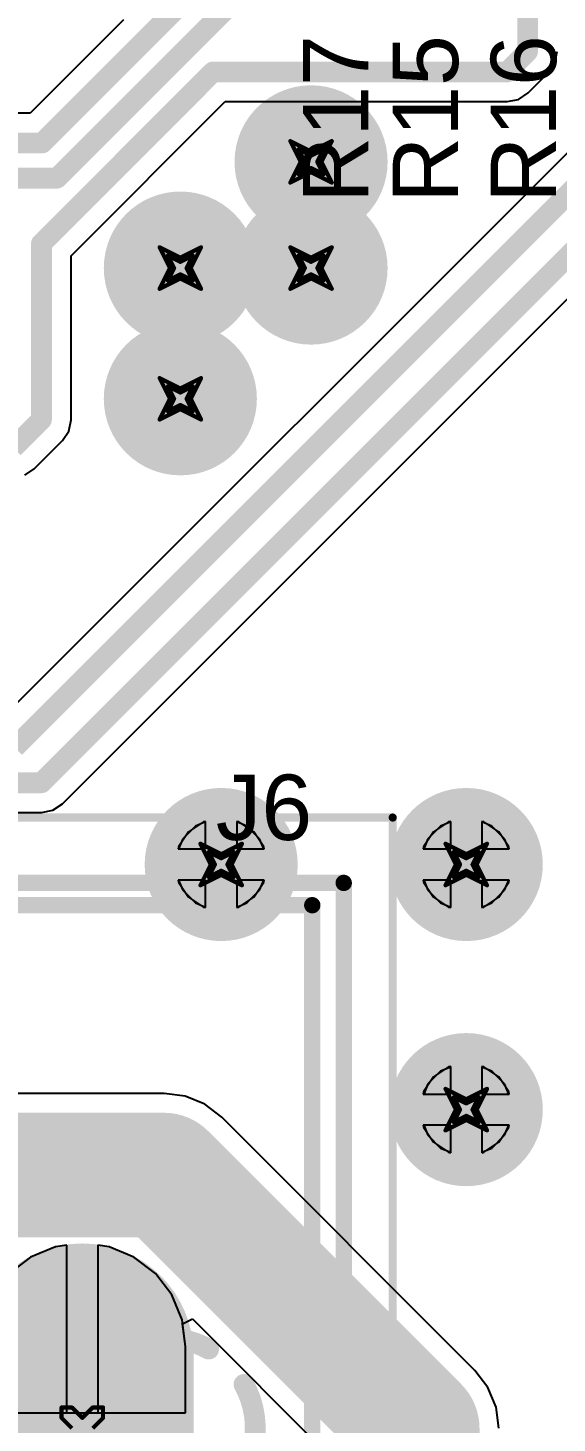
# Model space of a CAD drawing. Header units: millimetres. Extents: x -0.2 to 11.1, y -5.4 to 4.7.
# Drawn here: x 1.659 to 1.914, y 0.428 to 1.1 of the extents above; entities that cross this region are included whole.
import ezdxf

# ---------------------------------------------------------------- set-up
doc = ezdxf.new("R2010")
doc.units = ezdxf.units.MM
doc.header["$MEASUREMENT"] = 0
for name, color, linetype in [('BottomLayer', 5, 'Continuous'), ('BottomSolder', 6, 'Continuous'), ('DrillDrawing', 1, 'Continuous'), ('InternalPlane1', 76, 'Continuous'), ('InternalPlane2', 16, 'Continuous'), ('Mechanical1', 6, 'Continuous'), ('Mechanical3', 76, 'Continuous'), ('Mechanical5', 56, 'Continuous'), ('MultiLayer', 9, 'Continuous'), ('PadHoleLayer', 156, 'Continuous'), ('TopLayer', 1, 'Continuous'), ('TopOverlay', 2, 'Continuous'), ('TopSolder', 216, 'Continuous'), ('ViaHoleLayer', 16, 'Continuous')]:
    doc.layers.add(name, color=color, linetype=linetype)
doc.styles.add('Arial', font='arial.ttf', dxfattribs={"height": 0.2})

# ---------------------------------------------------------------- blocks, each defined once
blk = doc.blocks.new('PJ_037AH_SMT_TR_66')
at = {"layer": 'BottomLayer'}
h = blk.add_hatch(color=5, dxfattribs=at)
edge = h.paths.add_edge_path()
edge.add_arc((0.09154, -0.18898), 0.03937, 270, 450)
edge.add_line((0.09154, -0.14961), (0.0128, -0.14961))
edge.add_arc((0.0128, -0.18898), 0.03937, 90, 270)
edge.add_line((0.0128, -0.22835), (0.09154, -0.22835))
at = {"layer": 'BottomSolder'}
h = blk.add_hatch(color=6, dxfattribs=at)
edge = h.paths.add_edge_path()
edge.add_arc((0.09154, -0.18898), 0.04337, 270, 450)
edge.add_line((0.09154, -0.14561), (0.0128, -0.14561))
edge.add_arc((0.0128, -0.18898), 0.04337, 90, 270)
edge.add_line((0.0128, -0.23235), (0.09154, -0.23235))
at = {"layer": 'InternalPlane2'}
h = blk.add_hatch(color=16, dxfattribs=at)
edge = h.paths.add_edge_path()
edge.add_arc((0.0876, -0.18898), 0.05362, 270, 450)
edge.add_line((0.0876, -0.13535), (0.01673, -0.13535))
edge.add_arc((0.01673, -0.18898), 0.05362, 90, 270)
edge.add_line((0.01673, -0.2426), (0.0876, -0.2426))
at = {"layer": 'MultiLayer'}
h = blk.add_hatch(color=9, dxfattribs=at)
edge = h.paths.add_edge_path()
edge.add_arc((0.09154, -0.18898), 0.03937, 270, 450)
edge.add_line((0.09154, -0.14961), (0.0128, -0.14961))
edge.add_arc((0.0128, -0.18898), 0.03937, 90, 270)
edge.add_line((0.0128, -0.22835), (0.09154, -0.22835))
at = {"layer": 'PadHoleLayer'}
h = blk.add_hatch(color=156, dxfattribs=at)
edge = h.paths.add_edge_path()
edge.add_arc((0.0876, -0.18898), 0.02362, 270, 450)
edge.add_line((0.0876, -0.16535), (0.01673, -0.16535))
edge.add_arc((0.01673, -0.18898), 0.02362, 90, 270)
edge.add_line((0.01673, -0.2126), (0.0876, -0.2126))
at = {"layer": 'TopLayer'}
h = blk.add_hatch(color=1, dxfattribs=at)
edge = h.paths.add_edge_path()
edge.add_arc((0.09154, -0.18898), 0.03937, 270, 450)
edge.add_line((0.09154, -0.14961), (0.0128, -0.14961))
edge.add_arc((0.0128, -0.18898), 0.03937, 90, 270)
edge.add_line((0.0128, -0.22835), (0.09154, -0.22835))
at = {"layer": 'TopSolder'}
h = blk.add_hatch(color=216, dxfattribs=at)
edge = h.paths.add_edge_path()
edge.add_arc((0.09154, -0.18898), 0.04337, 270, 450)
edge.add_line((0.09154, -0.14561), (0.0128, -0.14561))
edge.add_arc((0.0128, -0.18898), 0.04337, 90, 270)
edge.add_line((0.0128, -0.23235), (0.09154, -0.23235))
at = {"layer": 'InternalPlane1', "const_width": 0.01}
blk.add_lwpolyline([(0.09579, -0.14923), (0.09579, -0.22872)], close=True, dxfattribs=at)
for points in [[(0.09579, -0.22872, -0.127216), (0.09032, -0.24987)], [(0.07331, -0.26687, -0.258618), (0.03102, -0.26687)]]:
    blk.add_lwpolyline(points, format="xyb", dxfattribs=at)
at = {"layer": 'InternalPlane1', "const_width": 0.005}
for points in [[(0.09329, -0.22872, 1), (0.09829, -0.22872, 1)], [(0.08782, -0.24987, 1), (0.09282, -0.24987, 1)], [(0.07081, -0.26687, 1), (0.07581, -0.26687, 1)]]:
    blk.add_lwpolyline(points, format="xyb", close=True, dxfattribs=at)
at = {"layer": 'Mechanical1', "const_width": 0.00787}
for points in [[(0.30421, 0.29862), (0.30421, -0.2998)], [(-0.36902, -0.2998), (0.30421, -0.2998)]]:
    blk.add_lwpolyline(points, dxfattribs=at)
at = {"layer": 'Mechanical1', "const_width": 0.00394}
blk.add_lwpolyline([(0.30224, -0.2998, 1), (0.30618, -0.2998, 1)], format="xyb", close=True, dxfattribs=at)
blk.add_lwpolyline([(0.30224, -0.2998, 1), (0.30618, -0.2998, 1)], format="xyb", close=True, dxfattribs=at)
at = {"layer": 'Mechanical3', "const_width": 0.00394}
for points in [[(0.34646, 0.33858), (0.34646, -0.33858)], [(-0.37008, -0.33858), (0.34646, -0.33858)]]:
    blk.add_lwpolyline(points, dxfattribs=at)
at = {"layer": 'Mechanical3', "const_width": 0.00197}
blk.add_lwpolyline([(0.34547, -0.33858, 1), (0.34744, -0.33858, 1)], format="xyb", close=True, dxfattribs=at)
blk.add_lwpolyline([(0.34547, -0.33858, 1), (0.34744, -0.33858, 1)], format="xyb", close=True, dxfattribs=at)
at = {"layer": 'Mechanical5', "const_width": 0.00394}
for points in [[(0.34646, 0.33858), (0.34646, -0.33858)], [(-0.37008, -0.33858), (0.34646, -0.33858)]]:
    blk.add_lwpolyline(points, dxfattribs=at)
at = {"layer": 'Mechanical5', "const_width": 0.00197}
blk.add_lwpolyline([(0.34547, -0.33858, 1), (0.34744, -0.33858, 1)], format="xyb", close=True, dxfattribs=at)
blk.add_lwpolyline([(0.34547, -0.33858, 1), (0.34744, -0.33858, 1)], format="xyb", close=True, dxfattribs=at)
at = {"layer": 'TopOverlay', "const_width": 0.00787}
for points in [[(0.31496, -0.11024), (0.31496, -0.31496)], [(0.03937, -0.31496), (0.31496, -0.31496)]]:
    blk.add_lwpolyline(points, dxfattribs=at)
at = {"layer": 'TopOverlay', "const_width": 0.00394}
blk.add_lwpolyline([(0.31299, -0.31496, 1), (0.31693, -0.31496, 1)], format="xyb", close=True, dxfattribs=at)
blk.add_lwpolyline([(0.31299, -0.31496, 1), (0.31693, -0.31496, 1)], format="xyb", close=True, dxfattribs=at)

msp = doc.modelspace()

# ---------------------------------------------------------------- hatches: boundary and pattern name
at = {"layer": 'BottomLayer'}
h = msp.add_hatch(color=5, dxfattribs=at)
edge = h.paths.add_edge_path()
edge.add_arc((1.79528, 1.03543), 0.01181, 0, 360)
h = msp.add_hatch(color=5, dxfattribs=at)
edge = h.paths.add_edge_path()
edge.add_arc((1.73228, 0.98425), 0.01181, 0, 360)
h = msp.add_hatch(color=5, dxfattribs=at)
edge = h.paths.add_edge_path()
edge.add_arc((1.79528, 0.98425), 0.01181, 0, 360)
h = msp.add_hatch(color=5, dxfattribs=at)
edge = h.paths.add_edge_path()
edge.add_arc((1.73228, 0.92126), 0.01181, 0, 360)
h = msp.add_hatch(color=5, dxfattribs=at)
edge = h.paths.add_edge_path()
edge.add_arc((1.75197, 0.69685), 0.01181, 0, 360)
h = msp.add_hatch(color=5, dxfattribs=at)
edge = h.paths.add_edge_path()
edge.add_arc((1.87008, 0.69685), 0.01181, 0, 360)
h = msp.add_hatch(color=5, dxfattribs=at)
edge = h.paths.add_edge_path()
edge.add_arc((1.87008, 0.57874), 0.01181, 0, 360)
at = {"layer": 'InternalPlane2'}
h = msp.add_hatch(color=16, dxfattribs=at)
edge = h.paths.add_edge_path()
edge.add_arc((1.79528, 1.03543), 0.03689, 0, 360)
h = msp.add_hatch(color=16, dxfattribs=at)
edge = h.paths.add_edge_path()
edge.add_arc((1.73228, 0.98425), 0.03689, 0, 360)
h = msp.add_hatch(color=16, dxfattribs=at)
edge = h.paths.add_edge_path()
edge.add_arc((1.79528, 0.98425), 0.03689, 0, 360)
h = msp.add_hatch(color=16, dxfattribs=at)
edge = h.paths.add_edge_path()
edge.add_arc((1.73228, 0.92126), 0.03689, 0, 360)
h = msp.add_hatch(color=16, dxfattribs=at)
edge = h.paths.add_edge_path()
edge.add_arc((1.75197, 0.69685), 0.03689, 0, 360)
h = msp.add_hatch(color=16, dxfattribs=at)
edge = h.paths.add_edge_path()
edge.add_arc((1.87008, 0.69685), 0.03689, 0, 360)
h = msp.add_hatch(color=16, dxfattribs=at)
edge = h.paths.add_edge_path()
edge.add_arc((1.87008, 0.57874), 0.03689, 0, 360)
at = {"layer": 'TopLayer'}
h = msp.add_hatch(color=1, dxfattribs=at)
edge = h.paths.add_edge_path()
edge.add_arc((1.79528, 1.03543), 0.01181, 0, 360)
h = msp.add_hatch(color=1, dxfattribs=at)
edge = h.paths.add_edge_path()
edge.add_arc((1.73228, 0.98425), 0.01181, 0, 360)
h = msp.add_hatch(color=1, dxfattribs=at)
edge = h.paths.add_edge_path()
edge.add_arc((1.79528, 0.98425), 0.01181, 0, 360)
h = msp.add_hatch(color=1, dxfattribs=at)
edge = h.paths.add_edge_path()
edge.add_arc((1.73228, 0.92126), 0.01181, 0, 360)
h = msp.add_hatch(color=1, dxfattribs=at)
edge = h.paths.add_edge_path()
edge.add_arc((1.75197, 0.69685), 0.01181, 0, 360)
h = msp.add_hatch(color=1, dxfattribs=at)
edge = h.paths.add_edge_path()
edge.add_arc((1.87008, 0.69685), 0.01181, 0, 360)
h = msp.add_hatch(color=1, dxfattribs=at)
edge = h.paths.add_edge_path()
edge.add_arc((1.87008, 0.57874), 0.01181, 0, 360)
at = {"layer": 'ViaHoleLayer'}
h = msp.add_hatch(color=16, dxfattribs=at)
edge = h.paths.add_edge_path()
edge.add_arc((1.79528, 1.03543), 0.00689, 0, 360)
h = msp.add_hatch(color=16, dxfattribs=at)
edge = h.paths.add_edge_path()
edge.add_arc((1.73228, 0.98425), 0.00689, 0, 360)
h = msp.add_hatch(color=16, dxfattribs=at)
edge = h.paths.add_edge_path()
edge.add_arc((1.79528, 0.98425), 0.00689, 0, 360)
h = msp.add_hatch(color=16, dxfattribs=at)
edge = h.paths.add_edge_path()
edge.add_arc((1.73228, 0.92126), 0.00689, 0, 360)
h = msp.add_hatch(color=16, dxfattribs=at)
edge = h.paths.add_edge_path()
edge.add_arc((1.75197, 0.69685), 0.00689, 0, 360)
h = msp.add_hatch(color=16, dxfattribs=at)
edge = h.paths.add_edge_path()
edge.add_arc((1.87008, 0.69685), 0.00689, 0, 360)
h = msp.add_hatch(color=16, dxfattribs=at)
edge = h.paths.add_edge_path()
edge.add_arc((1.87008, 0.57874), 0.00689, 0, 360)

# ---------------------------------------------------------------- linework, layer by layer
at = {"layer": 'BottomLayer'}
for p, q in [((1.74346, 0.7174), (1.73624, 0.71258)), ((1.74447, 0.7176), (1.74346, 0.7174)), ((1.74447, 0.70435), (1.74447, 0.7176)), ((1.76048, 0.7174), (1.75947, 0.7176)), ((1.75947, 0.7176), (1.75947, 0.70435)), ((1.76769, 0.71258), (1.76048, 0.7174)), ((1.86157, 0.7174), (1.85435, 0.71258)), ((1.86258, 0.7176), (1.86157, 0.7174)), ((1.86258, 0.70435), (1.86258, 0.7176)), ((1.87859, 0.7174), (1.87758, 0.7176)), ((1.87758, 0.7176), (1.87758, 0.70435)), ((1.8858, 0.71258), (1.87859, 0.7174)), ((1.73624, 0.71258), (1.73142, 0.70536)), ((1.77251, 0.70536), (1.76769, 0.71258)), ((1.85435, 0.71258), (1.84953, 0.70536)), ((1.89062, 0.70536), (1.8858, 0.71258)), ((1.73142, 0.70536), (1.73122, 0.70435)), ((1.73122, 0.70435), (1.74447, 0.70435)), ((1.75947, 0.70435), (1.77271, 0.70435)), ((1.77271, 0.70435), (1.77251, 0.70536)), ((1.84953, 0.70536), (1.84933, 0.70435)), ((1.84933, 0.70435), (1.86258, 0.70435)), ((1.87758, 0.70435), (1.89083, 0.70435)), ((1.89083, 0.70435), (1.89062, 0.70536)), ((1.74447, 0.68935), (1.73122, 0.68935)), ((1.73122, 0.68935), (1.73142, 0.68834)), ((1.73142, 0.68834), (1.73624, 0.68113)), ((1.74447, 0.6761), (1.74447, 0.68935)), ((1.77271, 0.68935), (1.75947, 0.68935)), ((1.75947, 0.68935), (1.75947, 0.6761)), ((1.76769, 0.68113), (1.77251, 0.68834)), ((1.77251, 0.68834), (1.77271, 0.68935)), ((1.86258, 0.68935), (1.84933, 0.68935)), ((1.84933, 0.68935), (1.84953, 0.68834)), ((1.84953, 0.68834), (1.85435, 0.68113)), ((1.86258, 0.6761), (1.86258, 0.68935)), ((1.89083, 0.68935), (1.87758, 0.68935)), ((1.87758, 0.68935), (1.87758, 0.6761)), ((1.8858, 0.68113), (1.89062, 0.68834)), ((1.89062, 0.68834), (1.89083, 0.68935)), ((1.73624, 0.68113), (1.74346, 0.6763)), ((1.76048, 0.6763), (1.76769, 0.68113)), ((1.85435, 0.68113), (1.86157, 0.6763)), ((1.87859, 0.6763), (1.8858, 0.68113)), ((1.74346, 0.6763), (1.74447, 0.6761)), ((1.75947, 0.6761), (1.76048, 0.6763)), ((1.86157, 0.6763), (1.86258, 0.6761)), ((1.87758, 0.6761), (1.87859, 0.6763)), ((1.86157, 0.59929), (1.85435, 0.59447)), ((1.86258, 0.59949), (1.86157, 0.59929)), ((1.86258, 0.58624), (1.86258, 0.59949)), ((1.87859, 0.59929), (1.87758, 0.59949)), ((1.87758, 0.59949), (1.87758, 0.58624)), ((1.8858, 0.59447), (1.87859, 0.59929)), ((1.85435, 0.59447), (1.84953, 0.58725)), ((1.89062, 0.58725), (1.8858, 0.59447)), ((1.72441, 0.58658), (1.50933, 0.58658)), ((1.73459, 0.58524), (1.72441, 0.58658)), ((1.74408, 0.58131), (1.73459, 0.58524)), ((1.84953, 0.58725), (1.84933, 0.58624)), ((1.84933, 0.58624), (1.86258, 0.58624)), ((1.87758, 0.58624), (1.89083, 0.58624)), ((1.89083, 0.58624), (1.89062, 0.58725)), ((1.75222, 0.57506), (1.74408, 0.58131)), ((1.87427, 0.45301), (1.75222, 0.57506)), ((1.86258, 0.57124), (1.84933, 0.57124)), ((1.84933, 0.57124), (1.84953, 0.57023)), ((1.84953, 0.57023), (1.85435, 0.56302)), ((1.86258, 0.55799), (1.86258, 0.57124)), ((1.89083, 0.57124), (1.87758, 0.57124)), ((1.87758, 0.57124), (1.87758, 0.55799)), ((1.8858, 0.56302), (1.89062, 0.57023)), ((1.89062, 0.57023), (1.89083, 0.57124)), ((1.85435, 0.56302), (1.86157, 0.55819)), ((1.86157, 0.55819), (1.86258, 0.55799)), ((1.87758, 0.55799), (1.87859, 0.55819)), ((1.87859, 0.55819), (1.8858, 0.56302)), ((1.73339, 0.47556), (1.73812, 0.4779)), ((1.73812, 0.4779), (1.80712, 0.4089)), ((1.73484, 0.46457), (1.73339, 0.47556)), ((1.73484, 0.4327), (1.73484, 0.46457)), ((1.88052, 0.44487), (1.87427, 0.45301)), ((1.88445, 0.43538), (1.88052, 0.44487)), ((1.63524, 0.4327), (1.68504, 0.4327)), ((1.68504, 0.4327), (1.73484, 0.4327)), ((1.88579, 0.4252), (1.88445, 0.43538))]:
    msp.add_line(p, q, dxfattribs=at)
at = {"layer": 'BottomLayer', "const_width": 0.06}
for points in [[(1.45276, 0.54724), (1.72441, 0.54724)], [(1.72441, 0.54724), (1.84646, 0.4252)], [(1.84646, 0.14173), (1.84646, 0.4252)]]:
    msp.add_lwpolyline(points, dxfattribs=at)
at = {"layer": 'BottomLayer', "const_width": 0.03}
for points in [[(1.70941, 0.54724, 1), (1.73941, 0.54724, 1)], [(1.70941, 0.54724, 1), (1.73941, 0.54724, 1)], [(1.83146, 0.4252, 1), (1.86146, 0.4252, 1)], [(1.83146, 0.4252, 1), (1.86146, 0.4252, 1)]]:
    msp.add_lwpolyline(points, format="xyb", close=True, dxfattribs=at)
at = {"layer": 'DrillDrawing', "const_width": 0.002}
for points in [[(1.78528, 1.04543), (1.79528, 1.04043)], [(1.78528, 1.04543), (1.79028, 1.03543)], [(1.78928, 1.04143), (1.79528, 1.03843)], [(1.78928, 1.04143), (1.79228, 1.03543)], [(1.79528, 1.04043), (1.80528, 1.04543)], [(1.79528, 1.03843), (1.80128, 1.04143)], [(1.79828, 1.03543), (1.80128, 1.04143)], [(1.80028, 1.03543), (1.80528, 1.04543)], [(1.78528, 1.02543), (1.79028, 1.03543)], [(1.78928, 1.02943), (1.79228, 1.03543)], [(1.79828, 1.03543), (1.80128, 1.02943)], [(1.80028, 1.03543), (1.80528, 1.02543)], [(1.78528, 1.02543), (1.79528, 1.03043)], [(1.78928, 1.02943), (1.79528, 1.03243)], [(1.79528, 1.03243), (1.80128, 1.02943)], [(1.79528, 1.03043), (1.80528, 1.02543)], [(1.72228, 0.99425), (1.73228, 0.98925)], [(1.72228, 0.99425), (1.72728, 0.98425)], [(1.73228, 0.98925), (1.74228, 0.99425)], [(1.73728, 0.98425), (1.74228, 0.99425)], [(1.78528, 0.99425), (1.79528, 0.98925)], [(1.78528, 0.99425), (1.79028, 0.98425)], [(1.79528, 0.98925), (1.80528, 0.99425)], [(1.80028, 0.98425), (1.80528, 0.99425)], [(1.72628, 0.99025), (1.73228, 0.98725)], [(1.72628, 0.99025), (1.72928, 0.98425)], [(1.73228, 0.98725), (1.73828, 0.99025)], [(1.73528, 0.98425), (1.73828, 0.99025)], [(1.78928, 0.99025), (1.79528, 0.98725)], [(1.78928, 0.99025), (1.79228, 0.98425)], [(1.79528, 0.98725), (1.80128, 0.99025)], [(1.79828, 0.98425), (1.80128, 0.99025)], [(1.72228, 0.97425), (1.72728, 0.98425)], [(1.72628, 0.97825), (1.72928, 0.98425)], [(1.72628, 0.97825), (1.73228, 0.98125)], [(1.73228, 0.98125), (1.73828, 0.97825)], [(1.73528, 0.98425), (1.73828, 0.97825)], [(1.73728, 0.98425), (1.74228, 0.97425)], [(1.78528, 0.97425), (1.79028, 0.98425)], [(1.78928, 0.97825), (1.79228, 0.98425)], [(1.78928, 0.97825), (1.79528, 0.98125)], [(1.79528, 0.98125), (1.80128, 0.97825)], [(1.79828, 0.98425), (1.80128, 0.97825)], [(1.80028, 0.98425), (1.80528, 0.97425)], [(1.72228, 0.97425), (1.73228, 0.97925)], [(1.73228, 0.97925), (1.74228, 0.97425)], [(1.78528, 0.97425), (1.79528, 0.97925)], [(1.79528, 0.97925), (1.80528, 0.97425)], [(1.72228, 0.93126), (1.73228, 0.92626)], [(1.72228, 0.93126), (1.72728, 0.92126)], [(1.72628, 0.92726), (1.73228, 0.92426)], [(1.72628, 0.92726), (1.72928, 0.92126)], [(1.73228, 0.92626), (1.74228, 0.93126)], [(1.73228, 0.92426), (1.73828, 0.92726)], [(1.73528, 0.92126), (1.73828, 0.92726)], [(1.73728, 0.92126), (1.74228, 0.93126)], [(1.72228, 0.91126), (1.72728, 0.92126)], [(1.72628, 0.91526), (1.72928, 0.92126)], [(1.73528, 0.92126), (1.73828, 0.91526)], [(1.73728, 0.92126), (1.74228, 0.91126)], [(1.72228, 0.91126), (1.73228, 0.91626)], [(1.72628, 0.91526), (1.73228, 0.91826)], [(1.73228, 0.91826), (1.73828, 0.91526)], [(1.73228, 0.91626), (1.74228, 0.91126)], [(1.74197, 0.70685), (1.75197, 0.70185)], [(1.74197, 0.70685), (1.74697, 0.69685)], [(1.75197, 0.70185), (1.76197, 0.70685)], [(1.75697, 0.69685), (1.76197, 0.70685)], [(1.86008, 0.70685), (1.87008, 0.70185)], [(1.86008, 0.70685), (1.86508, 0.69685)], [(1.87008, 0.70185), (1.88008, 0.70685)], [(1.87508, 0.69685), (1.88008, 0.70685)], [(1.74597, 0.70285), (1.75197, 0.69985)], [(1.74597, 0.70285), (1.74897, 0.69685)], [(1.75197, 0.69985), (1.75797, 0.70285)], [(1.75497, 0.69685), (1.75797, 0.70285)], [(1.86408, 0.70285), (1.87008, 0.69985)], [(1.86408, 0.70285), (1.86708, 0.69685)], [(1.87008, 0.69985), (1.87608, 0.70285)], [(1.87308, 0.69685), (1.87608, 0.70285)], [(1.74197, 0.68685), (1.74697, 0.69685)], [(1.74197, 0.68685), (1.75197, 0.69185)], [(1.74597, 0.69085), (1.74897, 0.69685)], [(1.74597, 0.69085), (1.75197, 0.69385)], [(1.75197, 0.69385), (1.75797, 0.69085)], [(1.75197, 0.69185), (1.76197, 0.68685)], [(1.75497, 0.69685), (1.75797, 0.69085)], [(1.75697, 0.69685), (1.76197, 0.68685)], [(1.86008, 0.68685), (1.86508, 0.69685)], [(1.86008, 0.68685), (1.87008, 0.69185)], [(1.86408, 0.69085), (1.86708, 0.69685)], [(1.86408, 0.69085), (1.87008, 0.69385)], [(1.87008, 0.69385), (1.87608, 0.69085)], [(1.87008, 0.69185), (1.88008, 0.68685)], [(1.87308, 0.69685), (1.87608, 0.69085)], [(1.87508, 0.69685), (1.88008, 0.68685)], [(1.86008, 0.58874), (1.87008, 0.58374)], [(1.86008, 0.58874), (1.86508, 0.57874)], [(1.86408, 0.58474), (1.87008, 0.58174)], [(1.86408, 0.58474), (1.86708, 0.57874)], [(1.87008, 0.58374), (1.88008, 0.58874)], [(1.87008, 0.58174), (1.87608, 0.58474)], [(1.87308, 0.57874), (1.87608, 0.58474)], [(1.87508, 0.57874), (1.88008, 0.58874)], [(1.86008, 0.56874), (1.86508, 0.57874)], [(1.86408, 0.57274), (1.86708, 0.57874)], [(1.87308, 0.57874), (1.87608, 0.57274)], [(1.87508, 0.57874), (1.88008, 0.56874)], [(1.86008, 0.56874), (1.87008, 0.57374)], [(1.86408, 0.57274), (1.87008, 0.57574)], [(1.87008, 0.57574), (1.87608, 0.57274)], [(1.87008, 0.57374), (1.88008, 0.56874)], [(1.67504, 0.4302), (1.67504, 0.4352)], [(1.67504, 0.4352), (1.68004, 0.4352)], [(1.67504, 0.4302), (1.68004, 0.4252)], [(1.68004, 0.4352), (1.68504, 0.4302)], [(1.68504, 0.4302), (1.69004, 0.4352)], [(1.69004, 0.4352), (1.69504, 0.4352)], [(1.69004, 0.4252), (1.69504, 0.4302)], [(1.69504, 0.4302), (1.69504, 0.4352)]]:
    msp.add_lwpolyline(points, dxfattribs=at)
at = {"layer": 'DrillDrawing', "const_width": 0.001}
for points in [[(1.78478, 1.04543, 1), (1.78578, 1.04543, 1)], [(1.78478, 1.04543, 1), (1.78578, 1.04543, 1)], [(1.78878, 1.04143, 1), (1.78978, 1.04143, 1)], [(1.78878, 1.04143, 1), (1.78978, 1.04143, 1)], [(1.80078, 1.04143, 1), (1.80178, 1.04143, 1)], [(1.80078, 1.04143, 1), (1.80178, 1.04143, 1)], [(1.80478, 1.04543, 1), (1.80578, 1.04543, 1)], [(1.80478, 1.04543, 1), (1.80578, 1.04543, 1)], [(1.78978, 1.03543, 1), (1.79078, 1.03543, 1)], [(1.78978, 1.03543, 1), (1.79078, 1.03543, 1)], [(1.79178, 1.03543, 1), (1.79278, 1.03543, 1)], [(1.79178, 1.03543, 1), (1.79278, 1.03543, 1)], [(1.79478, 1.04043, 1), (1.79578, 1.04043, 1)], [(1.79478, 1.04043, 1), (1.79578, 1.04043, 1)], [(1.79478, 1.03843, 1), (1.79578, 1.03843, 1)], [(1.79478, 1.03843, 1), (1.79578, 1.03843, 1)], [(1.79778, 1.03543, 1), (1.79878, 1.03543, 1)], [(1.79778, 1.03543, 1), (1.79878, 1.03543, 1)], [(1.79978, 1.03543, 1), (1.80078, 1.03543, 1)], [(1.79978, 1.03543, 1), (1.80078, 1.03543, 1)], [(1.78878, 1.02943, 1), (1.78978, 1.02943, 1)], [(1.78878, 1.02943, 1), (1.78978, 1.02943, 1)], [(1.79478, 1.03243, 1), (1.79578, 1.03243, 1)], [(1.79478, 1.03243, 1), (1.79578, 1.03243, 1)], [(1.79478, 1.03043, 1), (1.79578, 1.03043, 1)], [(1.79478, 1.03043, 1), (1.79578, 1.03043, 1)], [(1.80078, 1.02943, 1), (1.80178, 1.02943, 1)], [(1.80078, 1.02943, 1), (1.80178, 1.02943, 1)], [(1.78478, 1.02543, 1), (1.78578, 1.02543, 1)], [(1.78478, 1.02543, 1), (1.78578, 1.02543, 1)], [(1.80478, 1.02543, 1), (1.80578, 1.02543, 1)], [(1.80478, 1.02543, 1), (1.80578, 1.02543, 1)], [(1.72178, 0.99425, 1), (1.72278, 0.99425, 1)], [(1.72178, 0.99425, 1), (1.72278, 0.99425, 1)], [(1.74178, 0.99425, 1), (1.74278, 0.99425, 1)], [(1.74178, 0.99425, 1), (1.74278, 0.99425, 1)], [(1.78478, 0.99425, 1), (1.78578, 0.99425, 1)], [(1.78478, 0.99425, 1), (1.78578, 0.99425, 1)], [(1.80478, 0.99425, 1), (1.80578, 0.99425, 1)], [(1.80478, 0.99425, 1), (1.80578, 0.99425, 1)], [(1.72578, 0.99025, 1), (1.72678, 0.99025, 1)], [(1.72578, 0.99025, 1), (1.72678, 0.99025, 1)], [(1.73178, 0.98925, 1), (1.73278, 0.98925, 1)], [(1.73178, 0.98925, 1), (1.73278, 0.98925, 1)], [(1.73178, 0.98725, 1), (1.73278, 0.98725, 1)], [(1.73178, 0.98725, 1), (1.73278, 0.98725, 1)], [(1.73778, 0.99025, 1), (1.73878, 0.99025, 1)], [(1.73778, 0.99025, 1), (1.73878, 0.99025, 1)], [(1.78878, 0.99025, 1), (1.78978, 0.99025, 1)], [(1.78878, 0.99025, 1), (1.78978, 0.99025, 1)], [(1.79478, 0.98925, 1), (1.79578, 0.98925, 1)], [(1.79478, 0.98925, 1), (1.79578, 0.98925, 1)], [(1.79478, 0.98725, 1), (1.79578, 0.98725, 1)], [(1.79478, 0.98725, 1), (1.79578, 0.98725, 1)], [(1.80078, 0.99025, 1), (1.80178, 0.99025, 1)], [(1.80078, 0.99025, 1), (1.80178, 0.99025, 1)], [(1.72678, 0.98425, 1), (1.72778, 0.98425, 1)], [(1.72678, 0.98425, 1), (1.72778, 0.98425, 1)], [(1.72878, 0.98425, 1), (1.72978, 0.98425, 1)], [(1.72878, 0.98425, 1), (1.72978, 0.98425, 1)], [(1.73178, 0.98125, 1), (1.73278, 0.98125, 1)], [(1.73178, 0.98125, 1), (1.73278, 0.98125, 1)], [(1.73478, 0.98425, 1), (1.73578, 0.98425, 1)], [(1.73478, 0.98425, 1), (1.73578, 0.98425, 1)], [(1.73678, 0.98425, 1), (1.73778, 0.98425, 1)], [(1.73678, 0.98425, 1), (1.73778, 0.98425, 1)], [(1.78978, 0.98425, 1), (1.79078, 0.98425, 1)], [(1.78978, 0.98425, 1), (1.79078, 0.98425, 1)], [(1.79178, 0.98425, 1), (1.79278, 0.98425, 1)], [(1.79178, 0.98425, 1), (1.79278, 0.98425, 1)], [(1.79478, 0.98125, 1), (1.79578, 0.98125, 1)], [(1.79478, 0.98125, 1), (1.79578, 0.98125, 1)], [(1.79778, 0.98425, 1), (1.79878, 0.98425, 1)], [(1.79778, 0.98425, 1), (1.79878, 0.98425, 1)], [(1.79978, 0.98425, 1), (1.80078, 0.98425, 1)], [(1.79978, 0.98425, 1), (1.80078, 0.98425, 1)], [(1.72178, 0.97425, 1), (1.72278, 0.97425, 1)], [(1.72178, 0.97425, 1), (1.72278, 0.97425, 1)], [(1.72578, 0.97825, 1), (1.72678, 0.97825, 1)], [(1.72578, 0.97825, 1), (1.72678, 0.97825, 1)], [(1.73178, 0.97925, 1), (1.73278, 0.97925, 1)], [(1.73178, 0.97925, 1), (1.73278, 0.97925, 1)], [(1.73778, 0.97825, 1), (1.73878, 0.97825, 1)], [(1.73778, 0.97825, 1), (1.73878, 0.97825, 1)], [(1.74178, 0.97425, 1), (1.74278, 0.97425, 1)], [(1.74178, 0.97425, 1), (1.74278, 0.97425, 1)], [(1.78478, 0.97425, 1), (1.78578, 0.97425, 1)], [(1.78478, 0.97425, 1), (1.78578, 0.97425, 1)], [(1.78878, 0.97825, 1), (1.78978, 0.97825, 1)], [(1.78878, 0.97825, 1), (1.78978, 0.97825, 1)], [(1.79478, 0.97925, 1), (1.79578, 0.97925, 1)], [(1.79478, 0.97925, 1), (1.79578, 0.97925, 1)], [(1.80078, 0.97825, 1), (1.80178, 0.97825, 1)], [(1.80078, 0.97825, 1), (1.80178, 0.97825, 1)], [(1.80478, 0.97425, 1), (1.80578, 0.97425, 1)], [(1.80478, 0.97425, 1), (1.80578, 0.97425, 1)], [(1.72178, 0.93126, 1), (1.72278, 0.93126, 1)], [(1.72178, 0.93126, 1), (1.72278, 0.93126, 1)], [(1.72578, 0.92726, 1), (1.72678, 0.92726, 1)], [(1.72578, 0.92726, 1), (1.72678, 0.92726, 1)], [(1.73778, 0.92726, 1), (1.73878, 0.92726, 1)], [(1.73778, 0.92726, 1), (1.73878, 0.92726, 1)], [(1.74178, 0.93126, 1), (1.74278, 0.93126, 1)], [(1.74178, 0.93126, 1), (1.74278, 0.93126, 1)], [(1.72678, 0.92126, 1), (1.72778, 0.92126, 1)], [(1.72678, 0.92126, 1), (1.72778, 0.92126, 1)], [(1.72878, 0.92126, 1), (1.72978, 0.92126, 1)], [(1.72878, 0.92126, 1), (1.72978, 0.92126, 1)], [(1.73178, 0.92626, 1), (1.73278, 0.92626, 1)], [(1.73178, 0.92626, 1), (1.73278, 0.92626, 1)], [(1.73178, 0.92426, 1), (1.73278, 0.92426, 1)], [(1.73178, 0.92426, 1), (1.73278, 0.92426, 1)], [(1.73478, 0.92126, 1), (1.73578, 0.92126, 1)], [(1.73478, 0.92126, 1), (1.73578, 0.92126, 1)], [(1.73678, 0.92126, 1), (1.73778, 0.92126, 1)], [(1.73678, 0.92126, 1), (1.73778, 0.92126, 1)], [(1.72578, 0.91526, 1), (1.72678, 0.91526, 1)], [(1.72578, 0.91526, 1), (1.72678, 0.91526, 1)], [(1.73178, 0.91826, 1), (1.73278, 0.91826, 1)], [(1.73178, 0.91826, 1), (1.73278, 0.91826, 1)], [(1.73178, 0.91626, 1), (1.73278, 0.91626, 1)], [(1.73178, 0.91626, 1), (1.73278, 0.91626, 1)], [(1.73778, 0.91526, 1), (1.73878, 0.91526, 1)], [(1.73778, 0.91526, 1), (1.73878, 0.91526, 1)], [(1.72178, 0.91126, 1), (1.72278, 0.91126, 1)], [(1.72178, 0.91126, 1), (1.72278, 0.91126, 1)], [(1.74178, 0.91126, 1), (1.74278, 0.91126, 1)], [(1.74178, 0.91126, 1), (1.74278, 0.91126, 1)], [(1.74147, 0.70685, 1), (1.74247, 0.70685, 1)], [(1.74147, 0.70685, 1), (1.74247, 0.70685, 1)], [(1.76147, 0.70685, 1), (1.76247, 0.70685, 1)], [(1.76147, 0.70685, 1), (1.76247, 0.70685, 1)], [(1.85958, 0.70685, 1), (1.86058, 0.70685, 1)], [(1.85958, 0.70685, 1), (1.86058, 0.70685, 1)], [(1.87958, 0.70685, 1), (1.88058, 0.70685, 1)], [(1.87958, 0.70685, 1), (1.88058, 0.70685, 1)], [(1.74547, 0.70285, 1), (1.74647, 0.70285, 1)], [(1.74547, 0.70285, 1), (1.74647, 0.70285, 1)], [(1.75147, 0.70185, 1), (1.75247, 0.70185, 1)], [(1.75147, 0.70185, 1), (1.75247, 0.70185, 1)], [(1.75147, 0.69985, 1), (1.75247, 0.69985, 1)], [(1.75147, 0.69985, 1), (1.75247, 0.69985, 1)], [(1.75747, 0.70285, 1), (1.75847, 0.70285, 1)], [(1.75747, 0.70285, 1), (1.75847, 0.70285, 1)], [(1.86358, 0.70285, 1), (1.86458, 0.70285, 1)], [(1.86358, 0.70285, 1), (1.86458, 0.70285, 1)], [(1.86958, 0.70185, 1), (1.87058, 0.70185, 1)], [(1.86958, 0.70185, 1), (1.87058, 0.70185, 1)], [(1.86958, 0.69985, 1), (1.87058, 0.69985, 1)], [(1.86958, 0.69985, 1), (1.87058, 0.69985, 1)], [(1.87558, 0.70285, 1), (1.87658, 0.70285, 1)], [(1.87558, 0.70285, 1), (1.87658, 0.70285, 1)], [(1.74647, 0.69685, 1), (1.74747, 0.69685, 1)], [(1.74647, 0.69685, 1), (1.74747, 0.69685, 1)], [(1.74847, 0.69685, 1), (1.74947, 0.69685, 1)], [(1.74847, 0.69685, 1), (1.74947, 0.69685, 1)], [(1.75147, 0.69385, 1), (1.75247, 0.69385, 1)], [(1.75147, 0.69385, 1), (1.75247, 0.69385, 1)], [(1.75147, 0.69185, 1), (1.75247, 0.69185, 1)], [(1.75147, 0.69185, 1), (1.75247, 0.69185, 1)], [(1.75447, 0.69685, 1), (1.75547, 0.69685, 1)], [(1.75447, 0.69685, 1), (1.75547, 0.69685, 1)], [(1.75647, 0.69685, 1), (1.75747, 0.69685, 1)], [(1.75647, 0.69685, 1), (1.75747, 0.69685, 1)], [(1.86458, 0.69685, 1), (1.86558, 0.69685, 1)], [(1.86458, 0.69685, 1), (1.86558, 0.69685, 1)], [(1.86658, 0.69685, 1), (1.86758, 0.69685, 1)], [(1.86658, 0.69685, 1), (1.86758, 0.69685, 1)], [(1.86958, 0.69385, 1), (1.87058, 0.69385, 1)], [(1.86958, 0.69385, 1), (1.87058, 0.69385, 1)], [(1.86958, 0.69185, 1), (1.87058, 0.69185, 1)], [(1.86958, 0.69185, 1), (1.87058, 0.69185, 1)], [(1.87258, 0.69685, 1), (1.87358, 0.69685, 1)], [(1.87258, 0.69685, 1), (1.87358, 0.69685, 1)], [(1.87458, 0.69685, 1), (1.87558, 0.69685, 1)], [(1.87458, 0.69685, 1), (1.87558, 0.69685, 1)], [(1.74147, 0.68685, 1), (1.74247, 0.68685, 1)], [(1.74147, 0.68685, 1), (1.74247, 0.68685, 1)], [(1.74547, 0.69085, 1), (1.74647, 0.69085, 1)], [(1.74547, 0.69085, 1), (1.74647, 0.69085, 1)], [(1.75747, 0.69085, 1), (1.75847, 0.69085, 1)], [(1.75747, 0.69085, 1), (1.75847, 0.69085, 1)], [(1.76147, 0.68685, 1), (1.76247, 0.68685, 1)], [(1.76147, 0.68685, 1), (1.76247, 0.68685, 1)], [(1.85958, 0.68685, 1), (1.86058, 0.68685, 1)], [(1.85958, 0.68685, 1), (1.86058, 0.68685, 1)], [(1.86358, 0.69085, 1), (1.86458, 0.69085, 1)], [(1.86358, 0.69085, 1), (1.86458, 0.69085, 1)], [(1.87558, 0.69085, 1), (1.87658, 0.69085, 1)], [(1.87558, 0.69085, 1), (1.87658, 0.69085, 1)], [(1.87958, 0.68685, 1), (1.88058, 0.68685, 1)], [(1.87958, 0.68685, 1), (1.88058, 0.68685, 1)], [(1.85958, 0.58874, 1), (1.86058, 0.58874, 1)], [(1.85958, 0.58874, 1), (1.86058, 0.58874, 1)], [(1.86358, 0.58474, 1), (1.86458, 0.58474, 1)], [(1.86358, 0.58474, 1), (1.86458, 0.58474, 1)], [(1.87558, 0.58474, 1), (1.87658, 0.58474, 1)], [(1.87558, 0.58474, 1), (1.87658, 0.58474, 1)], [(1.87958, 0.58874, 1), (1.88058, 0.58874, 1)], [(1.87958, 0.58874, 1), (1.88058, 0.58874, 1)], [(1.86458, 0.57874, 1), (1.86558, 0.57874, 1)], [(1.86458, 0.57874, 1), (1.86558, 0.57874, 1)], [(1.86658, 0.57874, 1), (1.86758, 0.57874, 1)], [(1.86658, 0.57874, 1), (1.86758, 0.57874, 1)], [(1.86958, 0.58374, 1), (1.87058, 0.58374, 1)], [(1.86958, 0.58374, 1), (1.87058, 0.58374, 1)], [(1.86958, 0.58174, 1), (1.87058, 0.58174, 1)], [(1.86958, 0.58174, 1), (1.87058, 0.58174, 1)], [(1.87258, 0.57874, 1), (1.87358, 0.57874, 1)], [(1.87258, 0.57874, 1), (1.87358, 0.57874, 1)], [(1.87458, 0.57874, 1), (1.87558, 0.57874, 1)], [(1.87458, 0.57874, 1), (1.87558, 0.57874, 1)], [(1.86358, 0.57274, 1), (1.86458, 0.57274, 1)], [(1.86358, 0.57274, 1), (1.86458, 0.57274, 1)], [(1.86958, 0.57574, 1), (1.87058, 0.57574, 1)], [(1.86958, 0.57574, 1), (1.87058, 0.57574, 1)], [(1.86958, 0.57374, 1), (1.87058, 0.57374, 1)], [(1.86958, 0.57374, 1), (1.87058, 0.57374, 1)], [(1.87558, 0.57274, 1), (1.87658, 0.57274, 1)], [(1.87558, 0.57274, 1), (1.87658, 0.57274, 1)], [(1.85958, 0.56874, 1), (1.86058, 0.56874, 1)], [(1.85958, 0.56874, 1), (1.86058, 0.56874, 1)], [(1.87958, 0.56874, 1), (1.88058, 0.56874, 1)], [(1.87958, 0.56874, 1), (1.88058, 0.56874, 1)], [(1.67454, 0.4352, 1), (1.67554, 0.4352, 1)], [(1.67454, 0.4352, 1), (1.67554, 0.4352, 1)], [(1.67454, 0.4302, 1), (1.67554, 0.4302, 1)], [(1.67454, 0.4302, 1), (1.67554, 0.4302, 1)], [(1.67954, 0.4352, 1), (1.68054, 0.4352, 1)], [(1.67954, 0.4352, 1), (1.68054, 0.4352, 1)], [(1.68454, 0.4302, 1), (1.68554, 0.4302, 1)], [(1.68454, 0.4302, 1), (1.68554, 0.4302, 1)], [(1.68954, 0.4352, 1), (1.69054, 0.4352, 1)], [(1.68954, 0.4352, 1), (1.69054, 0.4352, 1)], [(1.69454, 0.4352, 1), (1.69554, 0.4352, 1)], [(1.69454, 0.4352, 1), (1.69554, 0.4352, 1)], [(1.69454, 0.4302, 1), (1.69554, 0.4302, 1)], [(1.69454, 0.4302, 1), (1.69554, 0.4302, 1)]]:
    msp.add_lwpolyline(points, format="xyb", close=True, dxfattribs=at)
at = {"layer": 'InternalPlane1', "const_width": 0.01}
for points in [[(1.78608, 1.0607, -0.176327), (1.80447, 1.0607)], [(1.77001, 1.02624, -0.176327), (1.77001, 1.04463)], [(1.82054, 1.04463, -0.176327), (1.82054, 1.02624)], [(1.72309, 1.00952, -0.176327), (1.74148, 1.00952)], [(1.78608, 1.00952, -0.176327), (1.80447, 1.00952)], [(1.80447, 1.01016, -0.176327), (1.78608, 1.01016)], [(1.70702, 0.97506, -0.176327), (1.70702, 0.99345)], [(1.75755, 0.99345, -0.176327), (1.75755, 0.97506)], [(1.77001, 0.97506, -0.176327), (1.77001, 0.99345)], [(1.82054, 0.99345, -0.176327), (1.82054, 0.97506)], [(1.74148, 0.95898, -0.176327), (1.72309, 0.95898)], [(1.80447, 0.95898, -0.176327), (1.78608, 0.95898)], [(1.72309, 0.94653, -0.176327), (1.74148, 0.94653)], [(1.70702, 0.91206, -0.176327), (1.70702, 0.93046)], [(1.75755, 0.93046, -0.176327), (1.75755, 0.91206)], [(1.74148, 0.89599, -0.176327), (1.72309, 0.89599)], [(1.74277, 0.72212, -0.176327), (1.76117, 0.72212)], [(1.86088, 0.72212, -0.176327), (1.87928, 0.72212)], [(1.7267, 0.68765, -0.176327), (1.7267, 0.70605)], [(1.77724, 0.70605, -0.176327), (1.77724, 0.68765)], [(1.84481, 0.68765, -0.176327), (1.84481, 0.70605)], [(1.89535, 0.70605, -0.176327), (1.89535, 0.68765)], [(1.76117, 0.67158, -0.176327), (1.74277, 0.67158)], [(1.87928, 0.67158, -0.176327), (1.86088, 0.67158)], [(1.86088, 0.60401, -0.176327), (1.87928, 0.60401)], [(1.84481, 0.56954, -0.176327), (1.84481, 0.58794)], [(1.89535, 0.58794, -0.176327), (1.89535, 0.56954)], [(1.87928, 0.55347, -0.176327), (1.86088, 0.55347)]]:
    msp.add_lwpolyline(points, format="xyb", dxfattribs=at)
at = {"layer": 'InternalPlane1', "const_width": 0.005}
for points in [[(1.78358, 1.0607, 1), (1.78858, 1.0607, 1)], [(1.80197, 1.0607, 1), (1.80697, 1.0607, 1)], [(1.76751, 1.04463, 1), (1.77251, 1.04463, 1)], [(1.81804, 1.04463, 1), (1.82304, 1.04463, 1)], [(1.76751, 1.02624, 1), (1.77251, 1.02624, 1)], [(1.81804, 1.02624, 1), (1.82304, 1.02624, 1)], [(1.78358, 1.01016, 1), (1.78858, 1.01016, 1)], [(1.80197, 1.01016, 1), (1.80697, 1.01016, 1)], [(1.72059, 1.00952, 1), (1.72559, 1.00952, 1)], [(1.73898, 1.00952, 1), (1.74398, 1.00952, 1)], [(1.78358, 1.00952, 1), (1.78858, 1.00952, 1)], [(1.80197, 1.00952, 1), (1.80697, 1.00952, 1)], [(1.70452, 0.99345, 1), (1.70952, 0.99345, 1)], [(1.75505, 0.99345, 1), (1.76005, 0.99345, 1)], [(1.76751, 0.99345, 1), (1.77251, 0.99345, 1)], [(1.81804, 0.99345, 1), (1.82304, 0.99345, 1)], [(1.70452, 0.97506, 1), (1.70952, 0.97506, 1)], [(1.75505, 0.97506, 1), (1.76005, 0.97506, 1)], [(1.76751, 0.97506, 1), (1.77251, 0.97506, 1)], [(1.81804, 0.97506, 1), (1.82304, 0.97506, 1)], [(1.72059, 0.95898, 1), (1.72559, 0.95898, 1)], [(1.73898, 0.95898, 1), (1.74398, 0.95898, 1)], [(1.78358, 0.95898, 1), (1.78858, 0.95898, 1)], [(1.80197, 0.95898, 1), (1.80697, 0.95898, 1)], [(1.72059, 0.94653, 1), (1.72559, 0.94653, 1)], [(1.73898, 0.94653, 1), (1.74398, 0.94653, 1)], [(1.70452, 0.93046, 1), (1.70952, 0.93046, 1)], [(1.75505, 0.93046, 1), (1.76005, 0.93046, 1)], [(1.70452, 0.91206, 1), (1.70952, 0.91206, 1)], [(1.75505, 0.91206, 1), (1.76005, 0.91206, 1)], [(1.72059, 0.89599, 1), (1.72559, 0.89599, 1)], [(1.73898, 0.89599, 1), (1.74398, 0.89599, 1)], [(1.74027, 0.72212, 1), (1.74527, 0.72212, 1)], [(1.75867, 0.72212, 1), (1.76367, 0.72212, 1)], [(1.85838, 0.72212, 1), (1.86338, 0.72212, 1)], [(1.87678, 0.72212, 1), (1.88178, 0.72212, 1)], [(1.7242, 0.70605, 1), (1.7292, 0.70605, 1)], [(1.77474, 0.70605, 1), (1.77974, 0.70605, 1)], [(1.84231, 0.70605, 1), (1.84731, 0.70605, 1)], [(1.89285, 0.70605, 1), (1.89785, 0.70605, 1)], [(1.7242, 0.68765, 1), (1.7292, 0.68765, 1)], [(1.77474, 0.68765, 1), (1.77974, 0.68765, 1)], [(1.84231, 0.68765, 1), (1.84731, 0.68765, 1)], [(1.89285, 0.68765, 1), (1.89785, 0.68765, 1)], [(1.74027, 0.67158, 1), (1.74527, 0.67158, 1)], [(1.75867, 0.67158, 1), (1.76367, 0.67158, 1)], [(1.85838, 0.67158, 1), (1.86338, 0.67158, 1)], [(1.87678, 0.67158, 1), (1.88178, 0.67158, 1)], [(1.85838, 0.60401, 1), (1.86338, 0.60401, 1)], [(1.87678, 0.60401, 1), (1.88178, 0.60401, 1)], [(1.84231, 0.58794, 1), (1.84731, 0.58794, 1)], [(1.89285, 0.58794, 1), (1.89785, 0.58794, 1)], [(1.84231, 0.56954, 1), (1.84731, 0.56954, 1)], [(1.89285, 0.56954, 1), (1.89785, 0.56954, 1)], [(1.85838, 0.55347, 1), (1.86338, 0.55347, 1)], [(1.87678, 0.55347, 1), (1.88178, 0.55347, 1)]]:
    msp.add_lwpolyline(points, format="xyb", close=True, dxfattribs=at)
at = {"layer": 'TopLayer'}
for p, q in [((1.7049, 1.10388), (1.65985, 1.05883)), ((1.9097, 1.07849), (1.91279, 1.08312)), ((1.91279, 1.08312), (1.91388, 1.08858)), ((1.89986, 1.06865), (1.9097, 1.07849)), ((1.9097, 1.07849), (1.9097, 1.07849)), ((1.67545, 0.72613), (2.016, 1.06668)), ((1.67963, 0.99015), (1.75394, 1.06447)), ((1.75394, 1.06447), (1.88976, 1.06447)), ((1.88976, 1.06447), (1.89523, 1.06555)), ((1.88976, 1.06447), (1.88976, 1.06447)), ((1.89523, 1.06555), (1.89986, 1.06865)), ((1.65985, 1.05883), (1.58787, 1.05883)), ((1.93258, 1.05358), (1.64649, 0.76749)), ((1.67963, 0.91118), (1.67963, 0.99015)), ((1.67854, 0.90572), (1.67963, 0.91118)), ((1.67963, 0.91118), (1.67963, 0.91118)), ((1.6619, 0.88754), (1.67545, 0.90109)), ((1.67545, 0.90109), (1.67854, 0.90572)), ((1.67545, 0.90109), (1.67545, 0.90109)), ((1.65727, 0.88445), (1.6619, 0.88754)), ((1.67082, 0.72303), (1.67545, 0.72613)), ((1.59965, 0.72195), (1.66535, 0.72195)), ((1.66535, 0.72195), (1.67082, 0.72303)), ((1.66535, 0.72195), (1.66535, 0.72195)), ((1.73961, 0.71534), (1.73348, 0.70921)), ((1.74447, 0.71735), (1.73961, 0.71534)), ((1.74447, 0.70435), (1.74447, 0.71735)), ((1.76432, 0.71534), (1.75947, 0.71735)), ((1.75947, 0.71735), (1.75947, 0.70435)), ((1.77046, 0.70921), (1.76432, 0.71534)), ((1.85772, 0.71534), (1.85159, 0.70921)), ((1.86258, 0.71735), (1.85772, 0.71534)), ((1.86258, 0.70435), (1.86258, 0.71735)), ((1.88243, 0.71534), (1.87758, 0.71735)), ((1.87758, 0.71735), (1.87758, 0.70435)), ((1.88857, 0.70921), (1.88243, 0.71534)), ((1.73348, 0.70921), (1.73147, 0.70435)), ((1.77247, 0.70435), (1.77046, 0.70921)), ((1.85159, 0.70921), (1.84958, 0.70435)), ((1.89058, 0.70435), (1.88857, 0.70921)), ((1.73147, 0.70435), (1.74447, 0.70435)), ((1.75947, 0.70435), (1.77247, 0.70435)), ((1.84958, 0.70435), (1.86258, 0.70435)), ((1.87758, 0.70435), (1.89058, 0.70435)), ((1.74447, 0.68935), (1.73147, 0.68935)), ((1.73147, 0.68935), (1.73348, 0.6845)), ((1.74447, 0.67635), (1.74447, 0.68935)), ((1.77247, 0.68935), (1.75947, 0.68935)), ((1.75947, 0.68935), (1.75947, 0.67635)), ((1.77046, 0.6845), (1.77247, 0.68935)), ((1.86258, 0.68935), (1.84958, 0.68935)), ((1.84958, 0.68935), (1.85159, 0.6845)), ((1.86258, 0.67635), (1.86258, 0.68935)), ((1.89058, 0.68935), (1.87758, 0.68935)), ((1.87758, 0.68935), (1.87758, 0.67635)), ((1.88857, 0.6845), (1.89058, 0.68935)), ((1.73348, 0.6845), (1.73961, 0.67836)), ((1.76432, 0.67836), (1.77046, 0.6845)), ((1.85159, 0.6845), (1.85772, 0.67836)), ((1.88243, 0.67836), (1.88857, 0.6845)), ((1.73961, 0.67836), (1.74447, 0.67635)), ((1.75947, 0.67635), (1.76432, 0.67836)), ((1.85772, 0.67836), (1.86258, 0.67635)), ((1.87758, 0.67635), (1.88243, 0.67836)), ((1.86258, 0.59924), (1.85772, 0.59723)), ((1.86258, 0.58624), (1.86258, 0.59924)), ((1.88243, 0.59723), (1.87758, 0.59924)), ((1.87758, 0.59924), (1.87758, 0.58624)), ((1.85772, 0.59723), (1.85159, 0.5911)), ((1.88857, 0.5911), (1.88243, 0.59723)), ((1.85159, 0.5911), (1.84958, 0.58624)), ((1.84958, 0.58624), (1.86258, 0.58624)), ((1.87758, 0.58624), (1.89058, 0.58624)), ((1.89058, 0.58624), (1.88857, 0.5911)), ((1.86258, 0.57124), (1.84958, 0.57124)), ((1.84958, 0.57124), (1.85159, 0.56639)), ((1.85159, 0.56639), (1.85772, 0.56025)), ((1.86258, 0.55824), (1.86258, 0.57124)), ((1.89058, 0.57124), (1.87758, 0.57124)), ((1.87758, 0.57124), (1.87758, 0.55824)), ((1.88243, 0.56025), (1.88857, 0.56639)), ((1.88857, 0.56639), (1.89058, 0.57124)), ((1.85772, 0.56025), (1.86258, 0.55824)), ((1.87758, 0.55824), (1.88243, 0.56025)), ((1.67215, 0.51267), (1.66014, 0.50769)), ((1.67754, 0.51338), (1.67215, 0.51267)), ((1.67754, 0.4327), (1.67754, 0.51338)), ((1.69793, 0.51267), (1.69254, 0.51338)), ((1.69254, 0.51338), (1.69254, 0.4327)), ((1.70994, 0.50769), (1.69793, 0.51267)), ((1.66014, 0.50769), (1.64983, 0.49978)), ((1.72025, 0.49978), (1.70994, 0.50769)), ((1.72816, 0.48946), (1.72025, 0.49978)), ((1.73314, 0.47746), (1.72816, 0.48946)), ((1.73484, 0.46457), (1.73314, 0.47746)), ((1.73484, 0.4327), (1.73484, 0.46457)), ((1.63524, 0.4327), (1.67754, 0.4327)), ((1.69254, 0.4327), (1.73484, 0.4327))]:
    msp.add_line(p, q, dxfattribs=at)
at = {"layer": 'TopLayer', "const_width": 0.01}
for points in [[(1.66577, 1.04456), (1.7785, 1.1573)], [(1.67281, 1.02756), (1.76336, 1.11811)], [(1.89961, 1.08858), (1.89961, 1.11811)], [(1.88976, 1.07874), (1.89961, 1.08858)], [(1.66535, 0.99606), (1.74803, 1.07874)], [(1.74803, 1.07874), (1.88976, 1.07874)], [(1.66535, 0.73622), (2.00591, 1.07677)], [(1.58787, 1.04456), (1.66577, 1.04456)], [(1.65241, 0.75322), (1.94685, 1.04766)], [(1.59491, 1.02756), (1.67281, 1.02756)], [(1.66535, 0.91118), (1.66535, 0.99606)], [(1.65181, 0.89764), (1.66535, 0.91118)], [(1.30751, 0.73622), (1.66535, 0.73622)]]:
    msp.add_lwpolyline(points, dxfattribs=at)
at = {"layer": 'TopLayer', "const_width": 0.005}
for points in [[(1.89711, 1.08858, 1), (1.90211, 1.08858, 1)], [(1.89711, 1.08858, 1), (1.90211, 1.08858, 1)], [(1.74553, 1.07874, 1), (1.75053, 1.07874, 1)], [(1.74553, 1.07874, 1), (1.75053, 1.07874, 1)], [(1.88726, 1.07874, 1), (1.89226, 1.07874, 1)], [(1.88726, 1.07874, 1), (1.89226, 1.07874, 1)], [(1.66327, 1.04456, 1), (1.66827, 1.04456, 1)], [(1.66327, 1.04456, 1), (1.66827, 1.04456, 1)], [(1.67031, 1.02756, 1), (1.67531, 1.02756, 1)], [(1.67031, 1.02756, 1), (1.67531, 1.02756, 1)], [(1.66285, 0.99606, 1), (1.66785, 0.99606, 1)], [(1.66285, 0.99606, 1), (1.66785, 0.99606, 1)], [(1.66285, 0.91118, 1), (1.66785, 0.91118, 1)], [(1.66285, 0.91118, 1), (1.66785, 0.91118, 1)], [(1.66285, 0.73622, 1), (1.66785, 0.73622, 1)], [(1.66285, 0.73622, 1), (1.66785, 0.73622, 1)]]:
    msp.add_lwpolyline(points, format="xyb", close=True, dxfattribs=at)

# ---------------------------------------------------------------- block references
at = {"rotation": 90}
msp.add_blockref('PJ_037AH_SMT_TR_66', (1.49606, 0.37303), dxfattribs=at)

# ---------------------------------------------------------------- texts
at = {"layer": 'TopOverlay', "style": 'Arial'}
for s, p in [('R17', (1.82283, 1.01576)), ('R15', (1.86614, 1.01576)), ('R16', (1.91338, 1.01576))]:
    msp.add_text(s, height=0.031496, rotation=90, dxfattribs=at).set_placement(p)
msp.add_text('J6', height=0.031496, dxfattribs=at).set_placement((1.74935, 0.70867))

doc.saveas('drawing.dxf')
